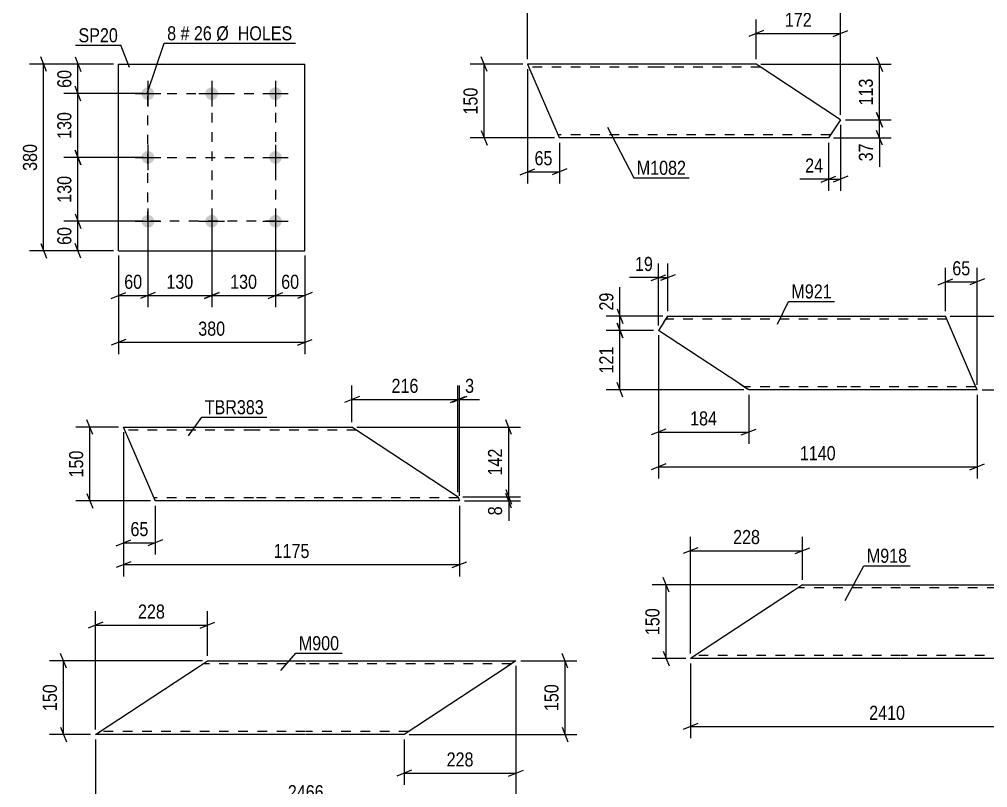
# Model space of a CAD drawing. Header units: millimetres. Extents: x 0 to 594, y 0 to 420.
# Drawn here: x 125.3 to 322.6, y 183.3 to 339.8 of the extents above; entities that cross this region are included whole.
import ezdxf

# ---------------------------------------------------------------- set-up
doc = ezdxf.new("R2010")
doc.units = ezdxf.units.MM
doc.linetypes.add('DXK_LINE_DOT2', pattern=[3.9198, 1.9599, -1.9599])
doc.styles.add('Arial Narrow', font='ARIALN.TTF', dxfattribs={"height": 0.2})

# ---------------------------------------------------------------- blocks, each defined once
blk = doc.blocks.new('Part-570386224-11611 - 11595')
at = {"color": 2, "linetype": 'Continuous'}
for p, q in [((283.08, 223.43), (262.1, 209.63)), ((284.9, 224.63), (283.08, 223.43)), ((284.9, 224.63), (304.9, 224.63)), ((305, 224.63), (339.8, 224.63)), ((342.22, 220.95), (339.8, 224.63)), ((342.22, 220.95), (325, 209.63)), ((304.9, 209.63), (262.1, 209.63)), ((325, 209.63), (305, 209.63))]:
    blk.add_line(p, q, dxfattribs=at)
at = {"color": 7, "linetype": 'DXK_LINE_DOT2'}
for p, q in [((304.9, 224.03), (283.99, 224.03)), ((340.19, 224.03), (305, 224.03)), ((263.01, 210.23), (263.08, 210.28)), ((304.9, 210.23), (263.01, 210.23)), ((325.92, 210.23), (305, 210.23))]:
    blk.add_line(p, q, dxfattribs=at)
blk = doc.blocks.new('Part-570386224-9329 - 9313')
at = {"color": 2, "linetype": 'Continuous'}
for p, q in [((140.79, 194.16), (161.77, 207.96)), ((161.77, 207.96), (163.6, 209.16)), ((163.6, 209.16), (183.6, 209.16)), ((183.7, 209.16), (226.5, 209.16)), ((224.68, 207.96), (203.7, 194.16)), ((226.5, 209.16), (224.68, 207.96)), ((183.6, 194.16), (140.79, 194.16)), ((203.7, 194.16), (183.7, 194.16))]:
    blk.add_line(p, q, dxfattribs=at)
at = {"color": 7, "linetype": 'DXK_LINE_DOT2'}
for p, q in [((183.6, 208.56), (162.68, 208.56)), ((225.59, 208.56), (183.7, 208.56)), ((226.36, 209.07), (224.68, 207.96)), ((141.7, 194.76), (141.77, 194.8)), ((183.6, 194.76), (141.7, 194.76)), ((204.61, 194.76), (183.7, 194.76)), ((204.61, 194.76), (204.68, 194.8))]:
    blk.add_line(p, q, dxfattribs=at)
blk = doc.blocks.new('Part-570386224-9712 - 9696')
at = {"color": 2, "linetype": 'Continuous'}
for p, q in [((256.66, 278.18), (257.45, 279.38)), ((257.45, 279.38), (293.93, 279.38)), ((294.03, 279.38), (314.03, 279.38)), ((319.98, 265.58), (314.03, 279.38)), ((256.66, 278.18), (255.54, 276.48)), ((272.1, 265.58), (255.54, 276.48)), ((273.93, 264.38), (272.1, 265.58)), ((320.5, 264.38), (319.98, 265.58)), ((293.93, 264.38), (273.93, 264.38)), ((320.5, 264.38), (294.03, 264.38))]:
    blk.add_line(p, q, dxfattribs=at)
at = {"color": 7, "linetype": 'DXK_LINE_DOT2'}
for p, q in [((257.45, 279.38), (256.96, 278.64)), ((293.93, 278.78), (257.05, 278.78)), ((314.29, 278.78), (294.03, 278.78)), ((273.79, 264.47), (272.1, 265.58)), ((293.93, 264.98), (273.02, 264.98)), ((320.24, 264.98), (294.03, 264.98)), ((320.22, 265.03), (320.08, 265.35)), ((320.24, 264.98), (320.22, 265.03))]:
    blk.add_line(p, q, dxfattribs=at)
blk = doc.blocks.new('Bolt-570386224-10168 - 10134')
at = {"linetype": 'Continuous'}
for points in [[(151.47, 326.01, -1), (151.47, 323.41, -1)], [(164.47, 326.01, -1), (164.47, 323.41, -1)], [(177.47, 326.01, -1), (177.47, 323.41, -1)], [(151.47, 313.01, -1), (151.47, 310.41, -1)], [(177.47, 313.01, -1), (177.47, 310.41, -1)], [(151.47, 300.01, -1), (151.47, 297.41, -1)], [(164.47, 300.01, -1), (164.47, 297.41, -1)], [(177.47, 300.01, -1), (177.47, 297.41, -1)]]:
    blk.add_hatch(color=1, dxfattribs=at).paths.add_polyline_path(points)
at = {"color": 1, "linetype": 'Continuous'}
for p, q in [((151.47, 327.31), (151.47, 322.11)), ((164.47, 327.31), (164.47, 322.11)), ((177.47, 327.31), (177.47, 322.11)), ((148.87, 324.71), (154.07, 324.71)), ((161.87, 324.71), (167.07, 324.71)), ((174.87, 324.71), (180.07, 324.71)), ((151.47, 314.31), (151.47, 309.11)), ((177.47, 314.31), (177.47, 309.11)), ((148.87, 311.71), (154.07, 311.71)), ((174.87, 311.71), (180.07, 311.71)), ((151.47, 301.31), (151.47, 296.11)), ((164.47, 301.31), (164.47, 296.11)), ((177.47, 301.31), (177.47, 296.11)), ((148.87, 298.71), (154.07, 298.71)), ((161.87, 298.71), (167.07, 298.71)), ((174.87, 298.71), (180.07, 298.71))]:
    blk.add_line(p, q, dxfattribs=at)
blk = doc.blocks.new('Part-570386224-10183 - 10134')
at = {"color": 2, "linetype": 'Continuous'}
for p, q in [((145.47, 292.71), (145.47, 330.71)), ((145.47, 330.71), (183.47, 330.71)), ((183.47, 292.71), (183.47, 330.71)), ((145.47, 292.71), (183.47, 292.71))]:
    blk.add_line(p, q, dxfattribs=at)
blk = doc.blocks.new('Part-570386224-10276 - 10260')
at = {"color": 2, "linetype": 'Continuous'}
for p, q in [((152.93, 241.85), (146.5, 256.76)), ((146.5, 256.76), (172.97, 256.76)), ((173.07, 256.76), (193.07, 256.76)), ((214.7, 242.53), (193.07, 256.76)), ((152.97, 241.76), (152.93, 241.85)), ((172.97, 241.76), (152.97, 241.76)), ((215.01, 241.76), (173.07, 241.76)), ((214.66, 242.55), (214.69, 242.5)), ((214.69, 242.5), (215.01, 241.76)), ((214.73, 242.4), (214.7, 242.53))]:
    blk.add_line(p, q, dxfattribs=at)
at = {"color": 7, "linetype": 'DXK_LINE_DOT2'}
for p, q in [((172.97, 256.16), (146.76, 256.16)), ((193.98, 256.16), (173.07, 256.16)), ((152.71, 242.36), (152.69, 242.4)), ((172.97, 242.36), (152.71, 242.36)), ((214.75, 242.36), (173.07, 242.36)), ((215.01, 241.76), (214.97, 241.85))]:
    blk.add_line(p, q, dxfattribs=at)
blk = doc.blocks.new('Part-570386224-10494 - 10478')
at = {"color": 2, "linetype": 'Continuous'}
for p, q in [((255.34, 330.7), (228.87, 330.7)), ((228.87, 330.7), (235.3, 315.79)), ((275.44, 330.7), (255.44, 330.7)), ((292.65, 319.38), (275.44, 330.7)), ((292.65, 319.38), (290.23, 315.7)), ((235.34, 315.7), (235.3, 315.79)), ((255.34, 315.7), (235.34, 315.7)), ((290.23, 315.7), (255.44, 315.7))]:
    blk.add_line(p, q, dxfattribs=at)
at = {"color": 7, "linetype": 'DXK_LINE_DOT2'}
for p, q in [((255.34, 330.1), (229.13, 330.1)), ((276.36, 330.1), (255.44, 330.1)), ((235.08, 316.3), (235.06, 316.34)), ((255.34, 316.3), (235.08, 316.3)), ((290.63, 316.3), (255.44, 316.3))]:
    blk.add_line(p, q, dxfattribs=at)
blk = doc.blocks.new('Rectangle-570386224-23923 - 10134')
at = {"color": 1, "linetype": 'DXK_LINE_DOT2'}
blk.add_lwpolyline([(151.47, 324.71), (177.47, 324.71), (177.47, 298.71), (151.47, 298.71), (151.47, 324.71)], close=True, dxfattribs=at)
blk = doc.blocks.new('Line-570386224-23933 - 10134')
at = {"color": 1, "linetype": 'DXK_LINE_DOT2'}
blk.add_line((151.47, 311.71), (177.47, 311.71), dxfattribs=at)
blk = doc.blocks.new('Line-570386224-23940 - 10134')
at = {"color": 1, "linetype": 'DXK_LINE_DOT2'}
blk.add_line((164.47, 324.71), (164.47, 298.71), dxfattribs=at)
blk = doc.blocks.new('StraightDimension-570386224-11625 - 11595')
at = {"color": 7, "linetype": 'Continuous'}
for p, q in [((257.69, 223.13), (256.49, 226.13)), ((283.9, 224.63), (254.24, 224.63)), ((257.09, 209.63), (257.09, 224.63)), ((261.1, 209.63), (254.24, 209.63)), ((256.49, 211.13), (257.69, 208.13))]:
    blk.add_line(p, q, dxfattribs=at)
at = {"color": 0}
blk.add_wipeout([(256.34, 220.47), (252.14, 220.47), (252.14, 213.79), (256.34, 213.79)], dxfattribs=at)
at = {"color": 3, "style": 'Arial Narrow'}
blk.add_text('150', height=2.863, rotation=90.0002, dxfattribs=at).set_placement((255.74, 214.39))
blk = doc.blocks.new('StraightDimension-570386224-11614 - 11595')
at = {"color": 7, "linetype": 'Continuous'}
for p, q in [((342.22, 219.95), (342.22, 193.39)), ((262.1, 208.63), (262.1, 193.39)), ((263.6, 196.39), (260.6, 195.19)), ((262.1, 195.79), (342.22, 195.79)), ((340.72, 195.19), (343.72, 196.39))]:
    blk.add_line(p, q, dxfattribs=at)
at = {"color": 0}
blk.add_wipeout([(306.42, 196.54), (306.42, 200.74), (297.9, 200.74), (297.9, 196.54)], dxfattribs=at)
at = {"color": 3, "style": 'Arial Narrow'}
blk.add_text('2410', height=2.863, dxfattribs=at).set_placement((298.5, 197.14))
blk = doc.blocks.new('StraightDimension-570386224-11701 - 11595')
at = {"color": 7, "linetype": 'Continuous'}
for p, q in [((262.1, 210.63), (262.1, 234.45)), ((284.9, 225.63), (284.9, 234.45)), ((263.6, 232.2), (260.6, 231)), ((262.1, 231.6), (284.9, 231.6)), ((283.4, 231), (286.4, 232.2))]:
    blk.add_line(p, q, dxfattribs=at)
at = {"color": 0}
blk.add_wipeout([(276.84, 232.35), (276.84, 236.55), (270.16, 236.55), (270.16, 232.35)], dxfattribs=at)
at = {"color": 3, "style": 'Arial Narrow'}
blk.add_text('228', height=2.863, dxfattribs=at).set_placement((270.76, 232.95))
blk = doc.blocks.new('StraightDimension-570386224-9346 - 9313')
at = {"color": 7, "linetype": 'Continuous'}
for p, q in [((140.79, 195.16), (140.79, 219.27)), ((163.6, 210.16), (163.6, 219.27)), ((142.29, 217.02), (139.29, 215.82)), ((140.79, 216.42), (163.6, 216.42)), ((162.1, 215.82), (165.1, 217.02))]:
    blk.add_line(p, q, dxfattribs=at)
at = {"color": 0}
blk.add_wipeout([(155.54, 217.17), (155.54, 221.37), (148.85, 221.37), (148.85, 217.17)], dxfattribs=at)
at = {"color": 3, "style": 'Arial Narrow'}
blk.add_text('228', height=2.863, dxfattribs=at).set_placement((149.45, 217.77))
blk = doc.blocks.new('StraightDimension-570386224-9332 - 9313')
at = {"color": 7, "linetype": 'Continuous'}
for p, q in [((226.5, 208.16), (226.5, 183.89)), ((203.7, 193.16), (203.7, 183.89)), ((205.2, 186.89), (202.2, 185.69)), ((203.7, 186.29), (226.5, 186.29)), ((225, 185.69), (228, 186.89))]:
    blk.add_line(p, q, dxfattribs=at)
at = {"color": 0}
blk.add_wipeout([(218.44, 187.04), (218.44, 191.24), (211.76, 191.24), (211.76, 187.04)], dxfattribs=at)
at = {"color": 3, "style": 'Arial Narrow'}
blk.add_text('228', height=2.863, dxfattribs=at).set_placement((212.36, 187.64))
blk = doc.blocks.new('StraightDimension-570386224-9408 - 9313')
at = {"color": 7, "linetype": 'Continuous'}
for p, q in [((226.5, 208.16), (226.5, 177.22)), ((140.79, 193.16), (140.79, 177.22)), ((142.29, 180.22), (139.29, 179.02)), ((140.79, 179.62), (226.5, 179.62)), ((225, 179.02), (228, 180.22))]:
    blk.add_line(p, q, dxfattribs=at)
at = {"color": 0}
blk.add_wipeout([(187.9, 180.37), (187.9, 184.57), (179.39, 184.57), (179.39, 180.37)], dxfattribs=at)
at = {"color": 3, "style": 'Arial Narrow'}
blk.add_text('2466', height=2.863, dxfattribs=at).set_placement((179.99, 180.97))
blk = doc.blocks.new('StraightDimension-570386224-9384 - 9313')
at = {"color": 7, "linetype": 'Continuous'}
for p, q in [((134.86, 207.66), (133.66, 210.66)), ((162.6, 209.16), (131.41, 209.16)), ((134.26, 194.16), (134.26, 209.16)), ((133.66, 195.66), (134.86, 192.66)), ((139.79, 194.16), (131.41, 194.16))]:
    blk.add_line(p, q, dxfattribs=at)
at = {"color": 0}
blk.add_wipeout([(133.51, 205), (129.31, 205), (129.31, 198.32), (133.51, 198.32)], dxfattribs=at)
at = {"color": 3, "style": 'Arial Narrow'}
blk.add_text('150', height=2.863, rotation=90.0002, dxfattribs=at).set_placement((132.91, 198.92))
blk = doc.blocks.new('StraightDimension-570386224-9360 - 9313')
at = {"color": 7, "linetype": 'Continuous'}
for p, q in [((237.1, 207.66), (235.9, 210.66)), ((227.5, 209.16), (238.9, 209.16)), ((236.5, 194.16), (236.5, 209.16)), ((235.9, 195.66), (237.1, 192.66)), ((204.7, 194.16), (238.9, 194.16))]:
    blk.add_line(p, q, dxfattribs=at)
at = {"color": 0}
blk.add_wipeout([(235.75, 205), (231.55, 205), (231.55, 198.32), (235.75, 198.32)], dxfattribs=at)
at = {"color": 3, "style": 'Arial Narrow'}
blk.add_text('150', height=2.863, rotation=90.0002, dxfattribs=at).set_placement((235.15, 198.92))
blk = doc.blocks.new('StraightDimension-570386224-9750 - 9696')
at = {"color": 7, "linetype": 'Continuous'}
for p, q in [((247.1, 280.88), (248.3, 277.88)), ((256.45, 279.38), (244.85, 279.38)), ((247.7, 276.48), (247.7, 279.38)), ((254.54, 276.48), (244.85, 276.48)), ((248.3, 274.98), (247.1, 277.98))]:
    blk.add_line(p, q, dxfattribs=at)
at = {"color": 0}
blk.add_wipeout([(246.95, 284.76), (242.75, 284.76), (242.75, 279.91), (246.95, 279.91)], dxfattribs=at)
at = {"color": 7, "linetype": 'Continuous'}
blk.add_line((247.7, 279.38), (247.7, 285.29), dxfattribs=at)
blk.add_line((247.7, 279.38), (247.7, 285.29), dxfattribs=at)
at = {"color": 3, "style": 'Arial Narrow'}
blk.add_text('29', height=2.863, rotation=90.0002, dxfattribs=at).set_placement((246.35, 280.51))
blk = doc.blocks.new('StraightDimension-570386224-9715 - 9696')
at = {"color": 7, "linetype": 'Continuous'}
for p, q in [((255.54, 275.48), (255.54, 246.28)), ((320.5, 263.38), (320.5, 246.28)), ((257.04, 249.28), (254.04, 248.08)), ((319, 248.08), (322, 249.28)), ((255.54, 248.68), (320.5, 248.68))]:
    blk.add_line(p, q, dxfattribs=at)
at = {"color": 0}
blk.add_wipeout([(292.27, 249.43), (292.27, 253.63), (283.76, 253.63), (283.76, 249.43)], dxfattribs=at)
at = {"color": 3, "style": 'Arial Narrow'}
blk.add_text('1140', height=2.863, dxfattribs=at).set_placement((284.36, 250.03))
blk = doc.blocks.new('StraightDimension-570386224-9803 - 9696')
at = {"color": 7, "linetype": 'Continuous'}
for p, q in [((255.54, 277.48), (255.54, 290.08)), ((257.45, 280.38), (257.45, 290.08)), ((254.04, 286.63), (257.04, 287.83)), ((255.54, 287.23), (257.45, 287.23)), ((258.95, 287.83), (255.95, 286.63))]:
    blk.add_line(p, q, dxfattribs=at)
at = {"color": 0}
blk.add_wipeout([(255.01, 287.98), (255.01, 292.18), (250.16, 292.18), (250.16, 287.98)], dxfattribs=at)
at = {"color": 7, "linetype": 'Continuous'}
blk.add_line((255.54, 287.23), (249.63, 287.23), dxfattribs=at)
blk.add_line((255.54, 287.23), (249.63, 287.23), dxfattribs=at)
at = {"color": 3, "style": 'Arial Narrow'}
blk.add_text('19', height=2.863, dxfattribs=at).set_placement((250.76, 288.58))
blk = doc.blocks.new('StraightDimension-570386224-9726 - 9696')
at = {"color": 7, "linetype": 'Continuous'}
for p, q in [((329.19, 277.88), (327.99, 280.88)), ((315.03, 279.38), (330.99, 279.38)), ((328.59, 264.38), (328.59, 279.38)), ((327.99, 265.88), (329.19, 262.88)), ((321.5, 264.38), (330.99, 264.38))]:
    blk.add_line(p, q, dxfattribs=at)
at = {"color": 0}
blk.add_wipeout([(327.84, 275.22), (323.64, 275.22), (323.64, 268.54), (327.84, 268.54)], dxfattribs=at)
at = {"color": 3, "style": 'Arial Narrow'}
blk.add_text('150', height=2.863, rotation=90.0002, dxfattribs=at).set_placement((327.24, 269.14))
blk = doc.blocks.new('StraightDimension-570386224-9751 - 9696')
at = {"color": 7, "linetype": 'Continuous'}
for p, q in [((254.54, 276.48), (244.85, 276.48)), ((247.1, 277.98), (248.3, 274.98)), ((247.7, 264.38), (247.7, 276.48)), ((248.3, 262.88), (247.1, 265.88)), ((272.93, 264.38), (244.85, 264.38))]:
    blk.add_line(p, q, dxfattribs=at)
at = {"color": 0}
blk.add_wipeout([(246.95, 273.77), (242.75, 273.77), (242.75, 267.09), (246.95, 267.09)], dxfattribs=at)
at = {"color": 3, "style": 'Arial Narrow'}
blk.add_text('121', height=2.863, rotation=90.0002, dxfattribs=at).set_placement((246.35, 267.69))
blk = doc.blocks.new('StraightDimension-570386224-9784 - 9696')
at = {"color": 7, "linetype": 'Continuous'}
for p, q in [((255.54, 275.48), (255.54, 253.37)), ((273.93, 263.38), (273.93, 253.37)), ((257.04, 256.37), (254.04, 255.17)), ((255.54, 255.77), (273.93, 255.77)), ((272.43, 255.17), (275.43, 256.37))]:
    blk.add_line(p, q, dxfattribs=at)
at = {"color": 0}
blk.add_wipeout([(268.08, 256.52), (268.08, 260.72), (261.39, 260.72), (261.39, 256.52)], dxfattribs=at)
at = {"color": 3, "style": 'Arial Narrow'}
blk.add_text('184', height=2.863, dxfattribs=at).set_placement((261.99, 257.12))
blk = doc.blocks.new('StraightDimension-570386224-9817 - 9696')
at = {"color": 7, "linetype": 'Continuous'}
for p, q in [((314.03, 280.38), (314.03, 289.2)), ((320.5, 265.38), (320.5, 289.2)), ((312.53, 285.75), (315.53, 286.95)), ((314.03, 286.35), (320.5, 286.35)), ((322, 286.95), (319, 285.75))]:
    blk.add_line(p, q, dxfattribs=at)
at = {"color": 0}
blk.add_wipeout([(319.69, 287.1), (319.69, 291.3), (314.84, 291.3), (314.84, 287.1)], dxfattribs=at)
at = {"color": 3, "style": 'Arial Narrow'}
blk.add_text('65', height=2.863, dxfattribs=at).set_placement((315.44, 287.7))
blk = doc.blocks.new('StraightDimension-570386224-10232 - 10134')
at = {"color": 7, "linetype": 'Continuous'}
for p, q in [((136.61, 300.21), (137.81, 297.21)), ((150.47, 298.71), (134.36, 298.71)), ((137.21, 292.71), (137.21, 298.71)), ((137.81, 291.21), (136.61, 294.21)), ((144.47, 292.71), (134.36, 292.71))]:
    blk.add_line(p, q, dxfattribs=at)
at = {"color": 0}
blk.add_wipeout([(136.46, 298.14), (132.26, 298.14), (132.26, 293.28), (136.46, 293.28)], dxfattribs=at)
at = {"color": 3, "style": 'Arial Narrow'}
blk.add_text('60', height=2.863, rotation=90.0002, dxfattribs=at).set_placement((135.86, 293.88))
blk = doc.blocks.new('StraightDimension-570386224-10221 - 10134')
at = {"color": 7, "linetype": 'Continuous'}
for p, q in [((130.81, 329.21), (129.61, 332.21)), ((144.47, 330.71), (127.36, 330.71)), ((130.21, 292.71), (130.21, 330.71)), ((129.61, 294.21), (130.81, 291.21)), ((144.47, 292.71), (127.36, 292.71))]:
    blk.add_line(p, q, dxfattribs=at)
at = {"color": 0}
blk.add_wipeout([(129.46, 315.05), (125.26, 315.05), (125.26, 308.37), (129.46, 308.37)], dxfattribs=at)
at = {"color": 3, "style": 'Arial Narrow'}
blk.add_text('380', height=2.863, rotation=90.0002, dxfattribs=at).set_placement((128.86, 308.97))
blk = doc.blocks.new('StraightDimension-570386224-10185 - 10134')
at = {"color": 7, "linetype": 'Continuous'}
for p, q in [((145.47, 291.71), (145.47, 271.65)), ((183.47, 291.71), (183.47, 271.65)), ((146.97, 274.65), (143.97, 273.45)), ((181.97, 273.45), (184.97, 274.65)), ((145.47, 274.05), (183.47, 274.05))]:
    blk.add_line(p, q, dxfattribs=at)
at = {"color": 0}
blk.add_wipeout([(167.81, 274.8), (167.81, 279), (161.13, 279), (161.13, 274.8)], dxfattribs=at)
at = {"color": 3, "style": 'Arial Narrow'}
blk.add_text('380', height=2.863, dxfattribs=at).set_placement((161.73, 275.4))
blk = doc.blocks.new('StraightDimension-570386224-10196 - 10134')
at = {"color": 7, "linetype": 'Continuous'}
for p, q in [((151.47, 297.71), (151.47, 281.2)), ((145.47, 291.71), (145.47, 281.2)), ((143.97, 283), (146.97, 284.2)), ((145.47, 283.6), (151.47, 283.6)), ((152.97, 284.2), (149.97, 283))]:
    blk.add_line(p, q, dxfattribs=at)
at = {"color": 0}
blk.add_wipeout([(150.9, 284.35), (150.9, 288.55), (146.04, 288.55), (146.04, 284.35)], dxfattribs=at)
at = {"color": 3, "style": 'Arial Narrow'}
blk.add_text('60', height=2.863, dxfattribs=at).set_placement((146.64, 284.95))
blk = doc.blocks.new('StraightDimension-570386224-10206 - 10134')
at = {"color": 7, "linetype": 'Continuous'}
for p, q in [((151.47, 297.71), (151.47, 281.2)), ((164.47, 297.71), (164.47, 281.2)), ((152.97, 284.2), (149.97, 283)), ((151.47, 283.6), (164.47, 283.6)), ((162.97, 283), (165.97, 284.2))]:
    blk.add_line(p, q, dxfattribs=at)
at = {"color": 0}
blk.add_wipeout([(161.31, 284.35), (161.31, 288.55), (154.63, 288.55), (154.63, 284.35)], dxfattribs=at)
at = {"color": 3, "style": 'Arial Narrow'}
blk.add_text('130', height=2.863, dxfattribs=at).set_placement((155.23, 284.95))
blk = doc.blocks.new('StraightDimension-570386224-10208 - 10134')
at = {"color": 7, "linetype": 'Continuous'}
for p, q in [((164.47, 297.71), (164.47, 281.2)), ((177.47, 297.71), (177.47, 281.2)), ((165.97, 284.2), (162.97, 283)), ((164.47, 283.6), (177.47, 283.6)), ((175.97, 283), (178.97, 284.2))]:
    blk.add_line(p, q, dxfattribs=at)
at = {"color": 0}
blk.add_wipeout([(174.31, 284.35), (174.31, 288.55), (167.63, 288.55), (167.63, 284.35)], dxfattribs=at)
at = {"color": 3, "style": 'Arial Narrow'}
blk.add_text('130', height=2.863, dxfattribs=at).set_placement((168.23, 284.95))
blk = doc.blocks.new('StraightDimension-570386224-10210 - 10134')
at = {"color": 7, "linetype": 'Continuous'}
for p, q in [((177.47, 297.71), (177.47, 281.2)), ((183.47, 291.71), (183.47, 281.2)), ((175.97, 283), (178.97, 284.2)), ((177.47, 283.6), (183.47, 283.6)), ((184.97, 284.2), (181.97, 283))]:
    blk.add_line(p, q, dxfattribs=at)
at = {"color": 0}
blk.add_wipeout([(182.9, 284.35), (182.9, 288.55), (178.04, 288.55), (178.04, 284.35)], dxfattribs=at)
at = {"color": 3, "style": 'Arial Narrow'}
blk.add_text('60', height=2.863, dxfattribs=at).set_placement((178.64, 284.95))
blk = doc.blocks.new('StraightDimension-570386224-10242 - 10134')
at = {"color": 7, "linetype": 'Continuous'}
for p, q in [((137.81, 310.21), (136.61, 313.21)), ((150.47, 311.71), (134.36, 311.71)), ((137.21, 298.71), (137.21, 311.71)), ((136.61, 300.21), (137.81, 297.21)), ((150.47, 298.71), (134.36, 298.71))]:
    blk.add_line(p, q, dxfattribs=at)
at = {"color": 0}
blk.add_wipeout([(136.46, 308.55), (132.26, 308.55), (132.26, 301.87), (136.46, 301.87)], dxfattribs=at)
at = {"color": 3, "style": 'Arial Narrow'}
blk.add_text('130', height=2.863, rotation=90.0002, dxfattribs=at).set_placement((135.86, 302.47))
blk = doc.blocks.new('StraightDimension-570386224-10244 - 10134')
at = {"color": 7, "linetype": 'Continuous'}
for p, q in [((137.81, 323.21), (136.61, 326.21)), ((150.47, 324.71), (134.36, 324.71)), ((137.21, 311.71), (137.21, 324.71)), ((136.61, 313.21), (137.81, 310.21)), ((150.47, 311.71), (134.36, 311.71))]:
    blk.add_line(p, q, dxfattribs=at)
at = {"color": 0}
blk.add_wipeout([(136.46, 321.55), (132.26, 321.55), (132.26, 314.87), (136.46, 314.87)], dxfattribs=at)
at = {"color": 3, "style": 'Arial Narrow'}
blk.add_text('130', height=2.863, rotation=90.0002, dxfattribs=at).set_placement((135.86, 315.47))
blk = doc.blocks.new('StraightDimension-570386224-10246 - 10134')
at = {"color": 7, "linetype": 'Continuous'}
for p, q in [((136.61, 332.21), (137.81, 329.21)), ((144.47, 330.71), (134.36, 330.71)), ((137.21, 324.71), (137.21, 330.71)), ((137.81, 323.21), (136.61, 326.21)), ((150.47, 324.71), (134.36, 324.71))]:
    blk.add_line(p, q, dxfattribs=at)
at = {"color": 0}
blk.add_wipeout([(136.46, 330.14), (132.26, 330.14), (132.26, 325.28), (136.46, 325.28)], dxfattribs=at)
at = {"color": 3, "style": 'Arial Narrow'}
blk.add_text('60', height=2.863, rotation=90.0002, dxfattribs=at).set_placement((135.86, 325.88))
blk = doc.blocks.new('StraightDimension-570386224-10279 - 10260')
at = {"color": 7, "linetype": 'Continuous'}
for p, q in [((146.5, 255.76), (146.5, 226.36)), ((215.01, 240.76), (215.01, 226.36)), ((148, 229.36), (145, 228.16)), ((213.51, 228.16), (216.51, 229.36)), ((146.5, 228.76), (215.01, 228.76))]:
    blk.add_line(p, q, dxfattribs=at)
at = {"color": 0}
blk.add_wipeout([(185.01, 229.51), (185.01, 233.71), (176.5, 233.71), (176.5, 229.51)], dxfattribs=at)
at = {"color": 3, "style": 'Arial Narrow'}
blk.add_text('1175', height=2.863, dxfattribs=at).set_placement((177.1, 230.11))
blk = doc.blocks.new('StraightDimension-570386224-24100 - 10260')
at = {"color": 7, "linetype": 'Continuous'}
for p, q in [((214.66, 243.55), (214.66, 265.25)), ((215.01, 242.76), (215.01, 265.25)), ((213.16, 261.8), (216.16, 263)), ((216.51, 263), (213.51, 261.8)), ((214.66, 262.4), (215.01, 262.4))]:
    blk.add_line(p, q, dxfattribs=at)
at = {"color": 0}
blk.add_wipeout([(218.56, 263.15), (218.56, 267.35), (215.53, 267.35), (215.53, 263.15)], dxfattribs=at)
at = {"color": 7, "linetype": 'Continuous'}
blk.add_line((215.01, 262.4), (219.09, 262.4), dxfattribs=at)
blk.add_line((215.01, 262.4), (219.09, 262.4), dxfattribs=at)
at = {"color": 3, "style": 'Arial Narrow'}
blk.add_text('3', height=2.86, dxfattribs=at).set_placement((216.13, 263.75))
blk = doc.blocks.new('StraightDimension-570386224-23965 - 10260')
at = {"color": 7, "linetype": 'Continuous'}
for p, q in [((194.07, 256.76), (227.41, 256.76)), ((225.61, 255.26), (224.41, 258.26)), ((225.01, 242.55), (225.01, 256.76)), ((224.41, 244.05), (225.61, 241.05)), ((215.66, 242.55), (227.41, 242.55))]:
    blk.add_line(p, q, dxfattribs=at)
at = {"color": 0}
blk.add_wipeout([(224.26, 253), (220.06, 253), (220.06, 246.31), (224.26, 246.31)], dxfattribs=at)
at = {"color": 3, "style": 'Arial Narrow'}
blk.add_text('142', height=2.863, rotation=90.0002, dxfattribs=at).set_placement((223.66, 246.91))
blk = doc.blocks.new('StraightDimension-570386224-10290 - 10260')
at = {"color": 7, "linetype": 'Continuous'}
for p, q in [((145.5, 256.76), (136.77, 256.76)), ((140.22, 255.26), (139.02, 258.26)), ((139.62, 241.76), (139.62, 256.76)), ((139.02, 243.26), (140.22, 240.26)), ((151.97, 241.76), (136.77, 241.76))]:
    blk.add_line(p, q, dxfattribs=at)
at = {"color": 0}
blk.add_wipeout([(138.87, 252.6), (134.67, 252.6), (134.67, 245.92), (138.87, 245.92)], dxfattribs=at)
at = {"color": 3, "style": 'Arial Narrow'}
blk.add_text('150', height=2.863, rotation=90.0002, dxfattribs=at).set_placement((138.27, 246.52))
blk = doc.blocks.new('StraightDimension-570386224-10358 - 10260')
at = {"color": 7, "linetype": 'Continuous'}
for p, q in [((146.5, 255.76), (146.5, 230.82)), ((152.97, 240.76), (152.97, 230.82)), ((145, 232.62), (148, 233.82)), ((146.5, 233.22), (152.97, 233.22)), ((154.47, 233.82), (151.47, 232.62))]:
    blk.add_line(p, q, dxfattribs=at)
at = {"color": 0}
blk.add_wipeout([(152.17, 233.97), (152.17, 238.17), (147.31, 238.17), (147.31, 233.97)], dxfattribs=at)
at = {"color": 3, "style": 'Arial Narrow'}
blk.add_text('65', height=2.863, dxfattribs=at).set_placement((147.91, 234.57))
blk = doc.blocks.new('StraightDimension-570386224-23966 - 10260')
at = {"color": 7, "linetype": 'Continuous'}
for p, q in [((224.41, 244.05), (225.61, 241.05)), ((225.61, 240.26), (224.41, 243.26)), ((215.66, 242.55), (227.41, 242.55)), ((216.01, 241.76), (227.41, 241.76)), ((225.01, 241.76), (225.01, 242.55))]:
    blk.add_line(p, q, dxfattribs=at)
at = {"color": 0}
blk.add_wipeout([(224.26, 241.23), (220.06, 241.23), (220.06, 238.21), (224.26, 238.21)], dxfattribs=at)
at = {"color": 7, "linetype": 'Continuous'}
blk.add_line((225.01, 241.76), (225.01, 237.68), dxfattribs=at)
blk.add_line((225.01, 241.76), (225.01, 237.68), dxfattribs=at)
at = {"color": 3, "style": 'Arial Narrow'}
blk.add_text('8', height=2.86, rotation=90.0002, dxfattribs=at).set_placement((223.66, 238.81))
blk = doc.blocks.new('StraightDimension-570386224-24101 - 10260')
at = {"color": 7, "linetype": 'Continuous'}
for p, q in [((193.07, 257.76), (193.07, 265.25)), ((214.66, 243.55), (214.66, 265.25)), ((194.57, 263), (191.57, 261.8)), ((213.16, 261.8), (216.16, 263)), ((193.07, 262.4), (214.66, 262.4))]:
    blk.add_line(p, q, dxfattribs=at)
at = {"color": 0}
blk.add_wipeout([(207.21, 263.15), (207.21, 267.35), (200.53, 267.35), (200.53, 263.15)], dxfattribs=at)
at = {"color": 3, "style": 'Arial Narrow'}
blk.add_text('216', height=2.863, dxfattribs=at).set_placement((201.13, 263.75))
blk = doc.blocks.new('StraightDimension-570386224-10497 - 10478')
at = {"color": 7, "linetype": 'Continuous'}
for p, q in [((228.87, 331.7), (228.87, 346.83)), ((292.65, 320.38), (292.65, 346.83)), ((230.37, 344.58), (227.37, 343.38)), ((228.87, 343.98), (292.65, 343.98)), ((291.15, 343.38), (294.15, 344.58))]:
    blk.add_line(p, q, dxfattribs=at)
at = {"color": 0}
blk.add_wipeout([(265.02, 344.73), (265.02, 348.93), (256.51, 348.93), (256.51, 344.73)], dxfattribs=at)
at = {"color": 3, "style": 'Arial Narrow'}
blk.add_text('1128', height=2.863, dxfattribs=at).set_placement((257.11, 345.33))
blk = doc.blocks.new('StraightDimension-570386224-10515 - 10478')
at = {"color": 7, "linetype": 'Continuous'}
for p, q in [((220.61, 329.2), (219.41, 332.2)), ((227.87, 330.7), (217.16, 330.7)), ((220.01, 315.7), (220.01, 330.7)), ((219.41, 317.2), (220.61, 314.2)), ((234.34, 315.7), (217.16, 315.7))]:
    blk.add_line(p, q, dxfattribs=at)
at = {"color": 0}
blk.add_wipeout([(219.26, 326.54), (215.06, 326.54), (215.06, 319.85), (219.26, 319.85)], dxfattribs=at)
at = {"color": 3, "style": 'Arial Narrow'}
blk.add_text('150', height=2.863, rotation=90.0002, dxfattribs=at).set_placement((218.66, 320.45))
blk = doc.blocks.new('StraightDimension-570386224-10663 - 10478')
at = {"color": 7, "linetype": 'Continuous'}
for p, q in [((228.87, 329.7), (228.87, 306.38)), ((235.34, 314.7), (235.34, 306.38)), ((227.37, 308.18), (230.37, 309.38)), ((228.87, 308.78), (235.34, 308.78)), ((236.84, 309.38), (233.84, 308.18))]:
    blk.add_line(p, q, dxfattribs=at)
at = {"color": 0}
blk.add_wipeout([(234.54, 309.53), (234.54, 313.73), (229.68, 313.73), (229.68, 309.53)], dxfattribs=at)
at = {"color": 3, "style": 'Arial Narrow'}
blk.add_text('65', height=2.863, dxfattribs=at).set_placement((230.28, 310.13))
blk = doc.blocks.new('StraightDimension-570386224-10559 - 10478')
at = {"color": 7, "linetype": 'Continuous'}
for p, q in [((300, 332.2), (301.2, 329.2)), ((276.44, 330.7), (303, 330.7)), ((300.6, 319.38), (300.6, 330.7)), ((301.2, 317.88), (300, 320.88)), ((293.65, 319.38), (303, 319.38))]:
    blk.add_line(p, q, dxfattribs=at)
at = {"color": 0}
blk.add_wipeout([(299.85, 328.38), (295.65, 328.38), (295.65, 321.69), (299.85, 321.69)], dxfattribs=at)
at = {"color": 3, "style": 'Arial Narrow'}
blk.add_text('113', height=2.863, rotation=90.0002, dxfattribs=at).set_placement((299.25, 322.29))
blk = doc.blocks.new('StraightDimension-570386224-10560 - 10478')
at = {"color": 7, "linetype": 'Continuous'}
for p, q in [((300, 320.88), (301.2, 317.88)), ((293.65, 319.38), (303, 319.38)), ((300.6, 315.7), (300.6, 319.38)), ((301.2, 314.2), (300, 317.2)), ((291.23, 315.7), (303, 315.7))]:
    blk.add_line(p, q, dxfattribs=at)
at = {"color": 0}
blk.add_wipeout([(299.85, 315.17), (295.65, 315.17), (295.65, 310.32), (299.85, 310.32)], dxfattribs=at)
at = {"color": 7, "linetype": 'Continuous'}
blk.add_line((300.6, 315.7), (300.6, 309.79), dxfattribs=at)
blk.add_line((300.6, 315.7), (300.6, 309.79), dxfattribs=at)
at = {"color": 3, "style": 'Arial Narrow'}
blk.add_text('37', height=2.863, rotation=90.0002, dxfattribs=at).set_placement((299.25, 310.92))
blk = doc.blocks.new('StraightDimension-570386224-10638 - 10478')
at = {"color": 7, "linetype": 'Continuous'}
for p, q in [((275.44, 331.7), (275.44, 339.83)), ((292.65, 320.38), (292.65, 339.83)), ((276.94, 337.58), (273.94, 336.38)), ((291.15, 336.38), (294.15, 337.58)), ((275.44, 336.98), (292.65, 336.98))]:
    blk.add_line(p, q, dxfattribs=at)
at = {"color": 0}
blk.add_wipeout([(287.39, 337.73), (287.39, 341.93), (280.71, 341.93), (280.71, 337.73)], dxfattribs=at)
at = {"color": 3, "style": 'Arial Narrow'}
blk.add_text('172', height=2.863, dxfattribs=at).set_placement((281.31, 338.33))
blk = doc.blocks.new('StraightDimension-570386224-10681 - 10478')
at = {"color": 7, "linetype": 'Continuous'}
for p, q in [((292.65, 318.38), (292.65, 304.88)), ((290.23, 314.7), (290.23, 304.88)), ((288.73, 306.68), (291.73, 307.88)), ((290.23, 307.28), (292.65, 307.28)), ((294.15, 307.88), (291.15, 306.68))]:
    blk.add_line(p, q, dxfattribs=at)
at = {"color": 0}
blk.add_wipeout([(289.71, 308.03), (289.71, 312.23), (284.85, 312.23), (284.85, 308.03)], dxfattribs=at)
at = {"color": 7, "linetype": 'Continuous'}
blk.add_line((290.23, 307.28), (284.33, 307.28), dxfattribs=at)
blk.add_line((290.23, 307.28), (284.33, 307.28), dxfattribs=at)
at = {"color": 3, "style": 'Arial Narrow'}
blk.add_text('24', height=2.863, dxfattribs=at).set_placement((285.45, 308.63))
blk = doc.blocks.new('Mark-570386224-11607 - 11595')
at = {"color": 0}
blk.add_wipeout([(306.24, 229.14), (306.24, 232.14), (298.02, 232.14), (298.02, 229.14)], dxfattribs=at)
blk.add_wipeout([(306.24, 229.14), (306.24, 232.14), (298.02, 232.14), (298.02, 229.14)], dxfattribs=at)
at = {"color": 30, "linetype": 'Continuous'}
for p, q in [((293.6, 221.47), (297.42, 228.54)), ((297.42, 228.54), (306.84, 228.54))]:
    blk.add_line(p, q, dxfattribs=at)
at = {"color": 3, "style": 'Arial Narrow'}
blk.add_text('M918', height=2.863, dxfattribs=at).set_placement((298.02, 229.14))
blk = doc.blocks.new('Mark-570386224-9325 - 9313')
at = {"color": 0}
blk.add_wipeout([(190.45, 211.32), (190.45, 214.32), (182.23, 214.32), (182.23, 211.32)], dxfattribs=at)
blk.add_wipeout([(190.45, 211.32), (190.45, 214.32), (182.23, 214.32), (182.23, 211.32)], dxfattribs=at)
at = {"color": 30, "linetype": 'Continuous'}
for p, q in [((178.54, 207.16), (181.63, 210.72)), ((181.63, 210.72), (191.05, 210.72))]:
    blk.add_line(p, q, dxfattribs=at)
at = {"color": 3, "style": 'Arial Narrow'}
blk.add_text('M900', height=2.863, dxfattribs=at).set_placement((182.23, 211.32))
blk = doc.blocks.new('Mark-570386224-9708 - 9696')
at = {"color": 0}
blk.add_wipeout([(290.86, 282.98), (290.86, 285.98), (282.64, 285.98), (282.64, 282.98)], dxfattribs=at)
blk.add_wipeout([(290.86, 282.98), (290.86, 285.98), (282.64, 285.98), (282.64, 282.98)], dxfattribs=at)
at = {"color": 30, "linetype": 'Continuous'}
for p, q in [((279.84, 277.72), (282.04, 282.38)), ((282.04, 282.38), (291.46, 282.38))]:
    blk.add_line(p, q, dxfattribs=at)
at = {"color": 3, "style": 'Arial Narrow'}
blk.add_text('M921', height=2.863, dxfattribs=at).set_placement((282.64, 282.98))
blk = doc.blocks.new('Mark-570386224-10179 - 10134')
at = {"color": 0}
blk.add_wipeout([(145.35, 335.17), (145.35, 338.17), (137.31, 338.17), (137.31, 335.17)], dxfattribs=at)
blk.add_wipeout([(145.35, 335.17), (145.35, 338.17), (137.31, 338.17), (137.31, 335.17)], dxfattribs=at)
at = {"color": 30, "linetype": 'Continuous'}
for p in [(136.71, 334.57), (147.74, 330.02)]:
    blk.add_line(p, (145.95, 334.57), dxfattribs=at)
at = {"color": 3, "style": 'Arial Narrow'}
blk.add_text('SP20', height=2.863, dxfattribs=at).set_placement((137.31, 335.17))
blk = doc.blocks.new('Mark-570386224-10164 - 10134')
at = {"color": 0}
blk.add_wipeout([(157.22, 335.57), (157.22, 338.57), (155.39, 338.57), (155.39, 335.57)], dxfattribs=at)
blk.add_wipeout([(157.22, 335.57), (157.22, 338.57), (155.39, 338.57), (155.39, 335.57)], dxfattribs=at)
at = {"color": 7, "linetype": 'Continuous'}
blk.add_line((151.34, 324.71), (154.79, 334.97), dxfattribs=at)
at = {"color": 3, "style": 'Arial Narrow'}
blk.add_text('8', height=2.86, dxfattribs=at).set_placement((155.39, 335.57))
at = {"color": 0}
blk.add_wipeout([(159.94, 335.57), (159.94, 338.57), (158.12, 338.57), (158.12, 335.57)], dxfattribs=at)
blk.add_wipeout([(159.94, 335.57), (159.94, 338.57), (158.12, 338.57), (158.12, 335.57)], dxfattribs=at)
blk.add_wipeout([(164.5, 335.57), (164.5, 338.57), (160.84, 338.57), (160.84, 335.57)], dxfattribs=at)
blk.add_wipeout([(164.5, 335.57), (164.5, 338.57), (160.84, 338.57), (160.84, 335.57)], dxfattribs=at)
at = {"color": 3, "style": 'Arial Narrow'}
for s, height, p in [('#', 2.86, (158.12, 335.57)), ('26', 2.863, (160.84, 335.57))]:
    blk.add_text(s, height=height, dxfattribs=at).set_placement(p)
at = {"color": 0}
blk.add_wipeout([(180.93, 335.57), (180.93, 338.57), (165.4, 338.57), (165.4, 335.57)], dxfattribs=at)
blk.add_wipeout([(180.93, 335.57), (180.93, 338.57), (165.4, 338.57), (165.4, 335.57)], dxfattribs=at)
at = {"color": 7, "linetype": 'Continuous'}
blk.add_line((154.79, 334.97), (181.53, 334.97), dxfattribs=at)
at = {"color": 3, "style": 'Arial Narrow'}
blk.add_text('Ø  HOLES', height=2.863, dxfattribs=at).set_placement((165.4, 335.57))
blk = doc.blocks.new('Mark-570386224-10272 - 10260')
at = {"color": 0}
blk.add_wipeout([(175.1, 259.4), (175.1, 262.4), (163.05, 262.4), (163.05, 259.4)], dxfattribs=at)
blk.add_wipeout([(175.1, 259.4), (175.1, 262.4), (163.05, 262.4), (163.05, 259.4)], dxfattribs=at)
at = {"color": 30, "linetype": 'Continuous'}
for p, q in [((159.76, 255.03), (162.45, 258.8)), ((162.45, 258.8), (175.7, 258.8))]:
    blk.add_line(p, q, dxfattribs=at)
at = {"color": 3, "style": 'Arial Narrow'}
blk.add_text('TBR383', height=2.863, dxfattribs=at).set_placement((163.05, 259.4))
blk = doc.blocks.new('Mark-570386224-10490 - 10478')
at = {"color": 0}
blk.add_wipeout([(261.17, 308.17), (261.17, 311.17), (251.12, 311.17), (251.12, 308.17)], dxfattribs=at)
blk.add_wipeout([(261.17, 308.17), (261.17, 311.17), (251.12, 311.17), (251.12, 308.17)], dxfattribs=at)
at = {"color": 30, "linetype": 'Continuous'}
for p, q in [((245.16, 317.89), (250.52, 307.57)), ((250.52, 307.57), (261.77, 307.57))]:
    blk.add_line(p, q, dxfattribs=at)
at = {"color": 3, "style": 'Arial Narrow'}
blk.add_text('M1082', height=2.863, dxfattribs=at).set_placement((251.12, 308.17))

msp = doc.modelspace()

# ---------------------------------------------------------------- block references
for name in ['Part-570386224-10183 - 10134', 'Part-570386224-10494 - 10478', 'Bolt-570386224-10168 - 10134', 'Rectangle-570386224-23923 - 10134', 'Line-570386224-23940 - 10134', 'Line-570386224-23933 - 10134', 'Part-570386224-9712 - 9696', 'Part-570386224-10276 - 10260', 'Part-570386224-11611 - 11595', 'Part-570386224-9329 - 9313']:
    msp.add_blockref(name, (0, 0))

# ---------------------------------------------------------------- next in the draw order: block references
for name in ['StraightDimension-570386224-10497 - 10478', 'Mark-570386224-10490 - 10478', 'StraightDimension-570386224-10232 - 10134', 'StraightDimension-570386224-9750 - 9696', 'Mark-570386224-9708 - 9696', 'StraightDimension-570386224-10279 - 10260', 'Mark-570386224-11607 - 11595', 'StraightDimension-570386224-11625 - 11595', 'StraightDimension-570386224-9346 - 9313', 'StraightDimension-570386224-9332 - 9313']:
    msp.add_blockref(name, (0, 0))

# ---------------------------------------------------------------- next in the draw order: block references
for name in ['StraightDimension-570386224-10221 - 10134', 'StraightDimension-570386224-10515 - 10478', 'StraightDimension-570386224-10559 - 10478', 'StraightDimension-570386224-9803 - 9696', 'StraightDimension-570386224-9715 - 9696', 'StraightDimension-570386224-24100 - 10260', 'Mark-570386224-10272 - 10260', 'StraightDimension-570386224-10290 - 10260', 'StraightDimension-570386224-11614 - 11595', 'StraightDimension-570386224-9408 - 9313']:
    msp.add_blockref(name, (0, 0))

# ---------------------------------------------------------------- next in the draw order: block references
for name in ['StraightDimension-570386224-10663 - 10478', 'StraightDimension-570386224-10560 - 10478', 'StraightDimension-570386224-10185 - 10134', 'StraightDimension-570386224-9726 - 9696', 'StraightDimension-570386224-9751 - 9696', 'StraightDimension-570386224-23965 - 10260', 'StraightDimension-570386224-10358 - 10260', 'StraightDimension-570386224-11701 - 11595', 'Mark-570386224-9325 - 9313', 'StraightDimension-570386224-9384 - 9313', 'StraightDimension-570386224-9360 - 9313']:
    msp.add_blockref(name, (0, 0))

# ---------------------------------------------------------------- next in the draw order: block references
for name in ['StraightDimension-570386224-10638 - 10478', 'StraightDimension-570386224-10681 - 10478', 'StraightDimension-570386224-10196 - 10134', 'StraightDimension-570386224-9817 - 9696', 'StraightDimension-570386224-9784 - 9696', 'StraightDimension-570386224-23966 - 10260']:
    msp.add_blockref(name, (0, 0))

# ---------------------------------------------------------------- next in the draw order: block references
for name in ['StraightDimension-570386224-10206 - 10134', 'StraightDimension-570386224-24101 - 10260']:
    msp.add_blockref(name, (0, 0))

# ---------------------------------------------------------------- next in the draw order: block references
for name in ['StraightDimension-570386224-10242 - 10134', 'StraightDimension-570386224-10208 - 10134']:
    msp.add_blockref(name, (0, 0))

# ---------------------------------------------------------------- next in the draw order: block references
for name in ['StraightDimension-570386224-10244 - 10134', 'StraightDimension-570386224-10210 - 10134']:
    msp.add_blockref(name, (0, 0))

# ---------------------------------------------------------------- next in the draw order: block references
msp.add_blockref('StraightDimension-570386224-10246 - 10134', (0, 0))

# ---------------------------------------------------------------- next in the draw order: block references
for name in ['Mark-570386224-10179 - 10134', 'Mark-570386224-10164 - 10134']:
    msp.add_blockref(name, (0, 0))

doc.saveas('drawing.dxf')
